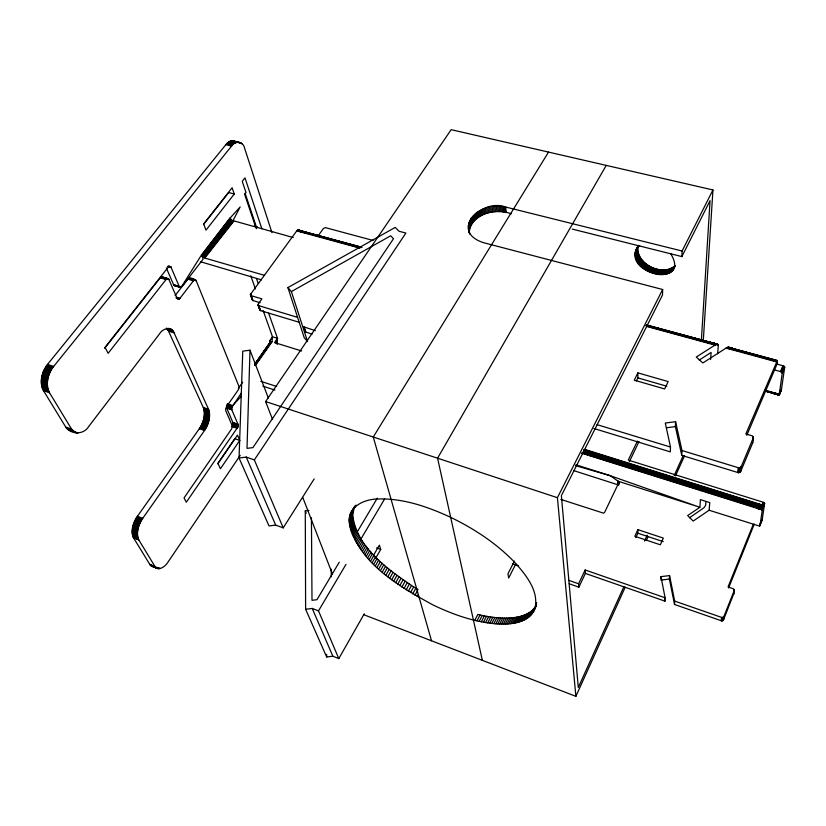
<?xml version="1.0" encoding="UTF-8"?>
<svg xmlns="http://www.w3.org/2000/svg" width="826" height="826" viewBox="0 0 826 826"><rect width="100%" height="100%" fill="white"/><g stroke="black" fill="none" stroke-linecap="round" stroke-linejoin="round"><path stroke-width="1.24" d="M635.834 537.623L637.848 533.204L637.858 529.652L663.319 538.087L660.346 544.799L634.812 536.301L637.858 529.652M636.33 381.003L637.868 377.885L637.868 372.877L668.182 381.571L664.651 388.953L634.254 380.166L637.868 372.877M153.904 566.646L151.767 566.233L150.074 564.829L133.585 537.933C130.209 530.85 133.378 522.424 137.426 516.291L199.334 428.715C203.351 422.644 205.911 414.58 203.289 407.476L168.504 331.071L166.367 328.098M240.232 455.353L168.225 561.752C165.861 565.893 158.819 571.943 154.875 566.357L138.871 539.987C135.536 532.884 138.706 524.469 142.743 518.315L204.528 430.511C208.544 424.419 211.105 416.366 208.513 409.242L174.09 332.837C171.571 325.785 162.423 328.5 159.563 333.818L88.795 426.371C83.994 434.817 71.242 434.951 65.76 427.083L43.458 390.615C38.977 382.19 41.961 371.535 47.547 364.359L225.859 144.664C227.914 141.927 231.827 139.501 235.162 141.483M237.176 428.281L232.147 426.567L233.025 422.798L226.685 408.023L226.623 405.824L231.724 407.538L231.776 409.727L238.053 424.512L237.754 427.187L186.315 502.229L184.053 497.923L231.734 428.735L232.199 425.648L225.787 410.77L225.643 408.984L226.582 406.599L238.497 389.562L239.251 387.136L196.206 280.757C194.554 278.785 189.887 276.71 187.832 279.095L175.091 295.605M272.58 419.525L265.611 401.55L451.161 129.672L712.952 189.959L682.09 251.021L505.646 207.037C482.136 197.941 448.311 231.208 483.53 242.679L662.648 289.503L662.514 294.996L561.381 495.683L578.293 687.469L623.867 586.749M469.168 232.416C471.171 213.542 495.92 207.884 511.253 213.789M660.893 578.943L660.965 576.641L669.566 575.588L674.687 601.101L674.522 604.477L721.614 620.853L723.504 619.892L733.88 593.398M283.225 527.876L275.667 525.099L269.008 525.945L239.055 458.017L242.761 351.153L249.999 350.193L247.015 448.373L252.932 447.609L393.506 238.714L390.657 235.802L291.382 291.588L287.902 287.582L395.22 227.418L399.02 231.249L405.886 233.066L254.346 459.906L283.225 527.876L314.179 478.884M349.15 520.886C348.789 505.574 365.918 498.749 378.907 498.966C403.573 498.388 427.496 506.71 449.633 516.859C474.248 528.64 497.531 543.952 516.229 563.982C526.616 575.959 539.089 591.447 534.907 608.401C529.507 622.99 511.149 624.714 497.779 623.95C475.198 622.432 453.505 614.73 433.206 605.076C399.516 586.512 356.151 562.289 349.15 520.886L352.661 515.063L354.406 506.875L350.854 512.76M665.095 597.766L585.149 569.981L585.376 573.42L664.982 601.152L665.095 597.766L660.965 576.641M752.476 441.363L752.723 442.819L740.633 471.594L738.372 472.689L681.749 455.384L681.987 450.542L675.575 421.704L665.302 423.026L670.485 447.031L670.32 451.884L593.873 428.477M670.609 253.52C692.188 288.718 620.212 274.387 637.786 246.561M75.693 432.638L71.635 429.2L49.519 392.742C45.069 384.286 48.073 373.641 53.638 366.445L231.569 146.099C234.832 140.183 243.68 141.597 244.661 148.37L271.94 232.581M672.684 270.443L675.121 265.611C662.204 277.02 636.196 264.258 637.909 246.943L635.37 251.713M572.284 229.101L681.873 256.597L682.09 251.021M681.749 455.384L675.379 426.619L675.575 421.704M674.522 604.477L669.421 579.036L669.566 575.588M277.185 344.421L277.505 338.33L268.667 313.209M701.367 340.333L710.061 200.656L681.873 256.597M703.308 340.395L712.952 189.959M710.608 359.424L711.114 352.444L699.209 360.053M705.941 501.527L705.611 505.357L703.979 507.732L689.462 517.788M717.649 353.724L718.31 345.423L717.639 344.297L646.521 325.114M709.121 510.241L709.761 502.6L700.417 499.637L699.87 507.288L687.655 515.558L693.169 521.082L709.121 510.241L759.29 526.038L760.013 525.532L762.284 509.983C762.77 507.845 761.52 499.751 764.587 503.654L762.14 520.194L761.087 520.721M255.337 365.598L272.022 341.799L272.497 336.781L263.122 310.473M721.222 620.76L721.604 617.404L674.687 601.101M737.907 472.586L738.444 467.753L681.987 450.542M721.614 620.853L721.604 617.404M738.372 472.689L738.444 467.753M722.017 620.873L722.399 617.518L723.886 616.537L734.324 590.311L733.478 588.814L728.047 586.935L753.281 524.324M738.857 472.699L739.404 467.867L741.19 466.752L753.436 437.532L752.403 435.891L745.868 433.929L777.328 360.57L777.039 364.101L746.787 435.343M722.409 620.811L722.791 617.456M739.332 472.627L739.879 467.795M722.771 620.677L723.153 617.321M739.766 472.462L740.313 467.63M723.08 620.471L723.473 617.115M740.137 472.235L740.695 467.402M723.328 620.202L723.721 616.846M740.437 471.935L740.994 467.103M723.504 619.892L723.886 616.537M740.633 471.594L741.19 466.752M774.571 369.914L780.9 371.69L782.243 373.053L779.186 395.076L765 391.059M733.932 591.922L734.221 589.63M752.847 440.475L753.302 436.789M733.808 594.07L734.314 589.971M752.723 442.819L753.426 437.16M583.424 451.337L758.031 506.111L762.615 507.381L764.308 502.941L762.543 506.927L758.031 506.111L757.566 507.825L762.388 509.405L581.834 452.958M259.808 309.192L260.582 310.638L299.167 322.264M231.724 407.538L241.244 393.166M297.566 317.349L258.497 305.589L258.042 304.278L261.914 298.867L251.207 295.677L250.361 294.552L296.947 230.619L298.63 230.093L360.962 247.077M584.044 449.602L762.088 505.244L763.038 502.177L628.276 460.103L637.414 441.032M583.714 450.438L762.45 506.493L763.761 502.497L762.222 505.646L758.485 504.717L583.868 450.015M765.671 390.977L779.186 395.076L781.427 389.655L784.69 367.219L783.358 365.856L777.039 364.101M584.612 449.354L761.954 504.872L758.65 504.283L758.33 505.171L753.353 504.128M754.314 524.014L728.604 587.998M271.733 338.836L272.497 336.781L277.505 338.33L275.543 342.883M779.331 393.651L781.344 389.913M638.137 246.148L638.436 245.384L635.597 250.928M762.45 506.493L764.06 502.714L762.543 506.927L758.33 505.171L762.346 506.059L763.761 502.497M759.713 524.975L761.417 520.71M759.569 525.976L761.696 520.648M759.786 525.873L762.14 520.194M779.507 393.765L780.9 390.295L779.414 393.63M583.135 452.617L757.659 507.443L762.563 508.682L764.587 503.654L762.635 508.269L757.762 507.019L583.259 452.225M773.766 393.537L779.186 395.076L781.427 389.655L779.186 395.076L764.979 390.966M781.654 372.154L784.111 366.321M781.933 372.443L784.39 366.61M782.139 372.743L784.586 366.909M782.253 373.352L784.69 367.219M780.467 371.535L782.924 365.701M780.9 371.69L783.358 365.856M781.303 371.896L783.76 366.063M779.217 393.486L780.188 390.44M778.773 394.508L773.848 393.496L779.135 395.035L781.159 390.13M762.088 505.244L763.41 502.322L762.222 505.646L758.65 504.283M363.481 614.606L575.887 696.328L625.179 587.245M646.376 540.318L647.966 536.807M675.523 475.807L684.527 455.869M644.538 541.071L647.181 535.217M674.212 475.487L683.226 455.58M569.186 583.765L578.861 587.183L585.376 573.42M578.861 587.183L578.603 583.786L585.149 569.981M629.391 461.682L639.025 441.538M527.979 617.724L530.994 611.581L535.929 606.398M528.95 616.97L531.975 610.817M529.858 616.175L532.884 610.011M535.702 604.859L536.724 602.773M530.715 615.339L533.741 609.165M535.506 606.077L536.528 603.992M531.5 614.461L534.536 608.287M532.233 613.553L536.26 605.169M532.894 612.603L536.425 605.282M533.493 611.601L535.558 607.461M522.259 620.863L525.264 614.771L530.994 611.581M523.519 620.316L526.523 614.214M524.716 619.737L527.721 613.615M525.863 619.108L528.867 612.975M526.947 618.437L529.962 612.303M516.725 622.618L519.73 616.557L525.264 614.771M518.181 622.246L521.185 616.175M519.595 621.823L522.6 615.752M520.958 621.369L523.952 615.277M512.068 623.485L515.063 617.466L519.73 616.557M513.669 623.238L516.663 617.208M515.217 622.949L518.212 616.908M506.999 623.981L510.003 617.982L515.063 617.466M508.733 623.857L511.728 617.848M510.416 623.692L513.411 617.672M503.426 624.095L506.421 618.116L510.003 617.982M505.233 624.053L508.227 618.065M499.699 624.043L502.693 618.075L506.421 618.116M501.578 624.084L504.572 618.116M575.887 696.328L557.426 497.696L662.648 289.503M493.845 623.651L496.839 617.724L502.693 618.075M672.106 271.052L674.543 266.23M673.2 269.792L675.358 265.704M495.827 623.826L498.821 617.879M497.779 623.95L500.773 618.003M666.603 274.098L669.05 269.286M489.787 623.196L492.792 617.28L496.839 617.724M667.532 273.798L669.969 268.987M668.41 273.458L670.846 268.646M491.831 623.444L494.826 617.518M669.246 273.076L671.693 268.254M670.041 272.632L672.478 267.81M670.784 272.146L673.221 267.325M671.466 271.62L673.913 266.798M662.576 274.759L665.013 269.957M485.616 622.577L488.62 616.671L492.792 617.28M515.682 564.199L508.661 577.983L507.969 573.74L514.391 561.143M663.629 274.666L666.066 269.865M664.651 274.531L667.098 269.72M487.712 622.907L490.716 616.991M665.642 274.335L668.089 269.524M481.341 621.792L484.356 615.917L488.62 616.671M659.282 274.707L661.729 269.916M660.397 274.769L662.844 269.978M483.489 622.205L486.504 616.31M661.492 274.79L663.939 269.988M476.984 620.863L479.999 614.998L484.356 615.917M655.865 274.191L658.322 269.41M479.173 621.348L482.188 615.473M657.011 274.418L659.468 269.627M658.146 274.583L660.604 269.792M652.426 273.23L654.894 268.46M474.774 620.336L477.789 614.482L479.999 614.998M653.572 273.602L656.03 268.822M654.719 273.922L657.176 269.142M649.081 271.857L651.549 267.087M650.176 272.363L652.654 267.593M651.301 272.817L653.769 268.047M645.901 270.112L648.379 265.342M646.934 270.732L649.412 265.962M647.997 271.32L650.465 266.55M232.457 221.688L240.159 206.944L230.144 217.981L201.482 254.955L181.224 287.2L180.058 287.345L179.221 286.446L170.91 267.015L169.619 266.313L168.39 266.974L105.005 347.354L108.123 353.301L166.553 278.92L167.781 278.507L168.772 279.188L177.105 298.362L178.22 299.311L179.965 298.289L193.707 280.448L195.401 279.859M643.929 268.76L646.417 263.99M644.899 269.452L647.377 264.681M640.449 265.683L642.938 260.923M641.255 266.499L643.743 261.728M642.101 267.273L644.59 262.513M643 268.027L645.488 263.267M638.322 263.143L640.831 258.383M638.983 264.01L641.482 259.25M639.685 264.857L642.184 260.097M636.278 259.581L638.787 254.821M636.701 260.479L639.21 255.719M637.176 261.377L639.696 256.618M637.724 262.265L640.233 257.505M635.111 255.089L637.641 250.33M635.215 255.977L637.744 251.218M635.38 256.876L637.909 252.106M635.617 257.774L638.137 253.004M635.917 258.672L638.436 253.912M636.257 249.421L638.746 245.508M635.204 252.529L637.734 247.759M635.111 253.365L637.641 248.595M635.07 254.222L637.61 249.452M737.308 350.751L726.457 347.849C730.927 345.609 737.133 351.504 726.457 347.849L702.854 362.955L696.266 357.049L715.006 345.092L717.639 344.297L646.81 325M417.171 596.589L418.214 594.679M774.23 392.918L764.969 390.533M414.931 595.278L417.553 590.518M410.512 592.603L413.661 586.894C388.127 569.486 356.822 548.206 352.661 515.063M412.711 593.946L415.86 588.246L413.661 586.894M408.333 591.23L411.482 585.531M404.028 588.442L407.197 582.743M406.165 589.847L409.335 584.147M401.911 587.018L405.091 581.318M397.75 584.127L400.94 578.437M399.815 585.582L403.005 579.883M646.066 325.857L711.929 343.822L712.673 342.945L717.34 344.256L646.345 325.279M393.703 581.174L396.914 575.485M395.716 582.66L398.917 576.961M391.72 579.676L394.942 573.987M387.859 576.651L391.08 570.962M389.769 578.169L392.99 572.48M384.121 573.574L387.363 567.885M385.969 575.113L389.211 569.424M308.945 510.406L305.279 510.871L305.62 609.258L326.673 656.98L332.868 656.226L338.794 658.611L364.297 613.739M252.395 298.888L252.673 300.468L260.097 302.729M382.304 572.026L385.556 566.337M378.783 568.908L382.056 563.208M380.528 570.467L383.78 564.778M375.427 565.758L378.7 560.059M606.253 165.386L437.574 458.203L482.343 660.335M377.09 567.328L380.363 561.639M372.227 562.589L375.52 556.889M375.603 558.335L380.734 549.435L379.392 545.17L373.569 555.206M373.806 564.179L377.09 558.479M369.201 559.419L372.516 553.719M370.688 561.009L373.992 555.309M366.362 556.239L369.687 550.539M367.756 557.829L371.08 552.129M363.708 553.069L367.054 547.359M365.009 554.659L368.344 548.949M361.251 549.92L364.617 544.2M362.459 551.489L365.804 545.779M359.011 546.781L362.387 541.051M360.105 548.34L363.471 542.62M356.037 542.135L359.434 536.394M356.977 543.673L360.363 537.943M338.794 658.611L318.506 610.879L346.001 564.334M360.404 539.956L384.627 498.945M357.957 545.222L361.344 539.492M339.259 562.176L316.947 599.707L312.001 600.316L311.433 517.83M356.977 532.367L377.317 498.15M354.333 539.089L357.751 533.338M355.159 540.607L358.567 534.866M352.217 534.618L355.655 528.857M352.867 536.095L356.295 530.333M353.569 537.581L356.997 531.83M350.245 528.877L353.704 523.085M350.647 530.282L354.106 524.5M351.112 531.717L354.56 525.935M351.639 533.152L355.077 527.391M349.171 522.156L352.671 516.343M349.264 523.457L352.754 517.644M349.408 524.778L352.898 518.976M349.625 526.121L353.105 520.318M349.904 527.494L353.373 521.691M350.41 513.834L355.077 505.863M354.065 507.928L355.263 505.956M350.038 514.939L353.58 509.064M354.912 507.071L356.109 505.089M349.728 516.064L353.26 510.21M349.491 517.231L353.012 511.377M349.305 518.418L352.826 512.574M349.202 519.637L352.712 513.803M548.526 152.098L373.259 437.016L431.533 640.79M239.757 440.413L220.439 468.745L218.002 463.531L237.465 435.116L239.757 440.413L234.77 438.699L217.558 463.809M277.505 338.33L274.531 342.573L301.645 350.978M270.216 342.955L269.513 341.024L272.497 336.781M255.141 363.585L270.37 341.881L272.022 341.799M254.594 364.503L270.556 341.757M254.821 364.431L270.783 341.685M238.332 388.396L242.679 382.201M255.079 364.411L271.042 341.654M254.656 365.453L271.351 341.654M254.986 365.505L271.671 341.706L269.513 341.024M318.227 235.73L323.462 228.43L325.382 227.625L373.073 240.449M256.236 228.73L257.536 226.995L254.315 226.107M201.482 254.955L203.568 257.351L232.147 220.377L293.271 237.558M203.568 257.351L232.55 220.635M182.081 286.415L203.134 259.147L201.647 255.306L230.144 217.981M203.991 257.619L232.963 220.862M204.414 257.846L233.376 221.038M204.827 258.032L233.789 221.172M201.864 255.668L230.289 218.332L231.084 220.583M202.133 256.029L230.495 218.694M202.442 256.39L230.753 219.055M202.793 256.731L231.053 219.417M203.165 257.051L231.383 219.757M234.285 194.027L205.994 230.134L203.63 223.929L232.116 187.75L234.285 194.027L228.699 192.53L203.495 224.548M104.634 348.335L160.234 277.784L161.431 276.855L162.836 277.206M270.37 341.881L270.143 342.687M241.233 396.387L232.571 405.597L227.47 403.893M637.724 247.418L639.716 245.766M302.791 231.249L297.195 230.382L360.219 247.852M166.294 267.882L173.728 285.053L174.689 285.713L175.876 285.3M239.055 458.017L246.241 457.077L254.346 459.906M666.437 427.765L675.379 426.619M305.62 609.258L312.228 608.442L318.506 610.879M660.862 580.089L669.421 579.036M69.157 430.243L72.843 430.893M300.685 231.476L302.461 231.755M305.537 232.932L296.947 230.619L301.253 231.765M646.624 326.425L715.006 345.092L711.929 343.822L715.853 344.628L646.159 325.527M712.879 343.606L718.228 344.803L647.068 325.392M712.105 343.513L716.256 344.463L712.27 343.255M768.149 391.679L779.166 394.508L773.704 392.67M301.087 231.125C307.344 232.901 296.42 228.874 300.045 230.877M732.61 348.52L728.656 347.302L777.328 360.57L727.675 347.343L776.998 360.91M732.094 348.665L727.283 347.467L776.853 361.168M232.798 140.761L240.273 142.609M232.168 140.761L240.831 142.898M231.538 140.833L241.378 143.259M230.888 140.978L236.577 142.402M239.623 143.115L241.884 143.683M230.248 141.194L235.937 142.619M229.597 141.483L235.296 142.908M228.957 141.845L234.656 143.28M228.317 142.279L234.016 143.703M227.687 142.774L233.386 144.209M227.057 143.342L232.767 144.777M226.458 143.972L232.158 145.407M225.859 144.664L231.569 146.099M717.887 344.401L707.335 341.52M731.929 348.913L726.88 347.632L776.688 361.499M189.546 278.125L190.465 278.785M757.473 508.475L762.326 509.714L757.504 508.176M361.984 247.408L297.68 230.062L360.25 247.263M301.779 231.321L297.432 230.196L359.991 247.459M732.466 348.345L728.036 347.281L732.239 348.479M757.886 506.575L762.646 507.835L764.577 503.426L762.635 508.269L583.311 451.781M302.553 231.156L297.959 230L302.048 231.197M732.641 348.717L729.1 347.57L776.203 360.601M304.422 231.961L361.53 247.532M296.72 230.908L359.413 248.017M726.033 348.107L776.523 361.891M712.766 342.996L718.083 344.576L707.397 341.644M299.342 230.402L303.183 231.621M765.021 390.223L779.197 394.209M777.607 394.178L775.263 393.506L778.918 394.735M637.868 377.885L666.819 386.227M711.929 343.822L715.43 344.845M205.24 258.177L264.392 275.316M575.608 465.668L610.207 475.683L699.87 507.288L618.147 481.238L610.207 475.683L575.939 464.78M261.408 279.818L200.326 261.687M779.186 395.035L773.652 392.98M168.401 266.065L170.703 266.736M168.607 266.333L170.91 267.015M167.626 266.313L171.075 267.335M189.268 278.125L195.648 279.993M188.968 278.197L195.865 280.19M188.679 278.331L196.051 280.448M191.735 279.425L196.206 280.757M188.39 278.527L193.986 280.2M188.101 278.785L193.707 280.448M187.832 279.095L193.439 280.768M161.741 276.793L168.328 278.713M161.431 276.855L168.566 278.92M163.042 277.464L168.772 279.188M161.122 276.999L166.862 278.723M165.499 278.476L168.938 279.508M160.812 277.195L166.553 278.92M160.512 277.464L166.253 279.188M160.234 277.784L165.974 279.508M173.563 284.743L179.221 286.446M175.577 285.497L180.099 286.859M173.728 285.053L180.925 287.334M173.925 285.311L180.626 287.407M174.152 285.507L180.336 287.417M312.042 334.117L305.279 331.897L303.503 326.745L315.367 330.689M774.974 393.682L779.042 394.921M597.074 424.657L670.485 447.031M176.588 297.267L179.965 298.289M176.32 297.577L179.696 298.609M176.031 297.845L179.407 298.878M176.857 298.392L179.108 299.084M583.61 450.903L762.615 507.381L764.484 503.189L762.646 507.835L758.031 506.111M583.084 452.999L762.47 509.064L757.659 507.443M581.834 453.257L762.284 509.983M168.649 328.407L170.889 329.12M168.081 328.397L171.447 329.46M167.492 328.449L171.963 329.873M166.873 328.572L172.458 330.348M167.337 329.109L172.923 330.885M167.761 329.708L173.346 331.474M168.153 330.359L173.739 332.135M168.504 331.071L174.09 332.837M574.008 470.706L618.23 484.893L618.147 481.238L618.746 482.849L604.632 512.347L603.558 513.173L560.854 499.42M260.83 381.344L276.741 386.496M262.802 386.124L274.955 390.079M265.611 401.55L557.426 497.696M637.848 533.204L663.216 541.629M227.253 404.234L232.354 405.938M227.057 404.606L232.158 406.309M231.982 406.702L226.737 405.411L231.838 407.115M226.541 406.247L231.641 407.951M226.5 406.65L231.6 408.364M226.489 407.042L231.59 408.756M226.52 407.404L231.621 409.118M226.582 407.734L231.683 409.438M226.685 408.023L231.776 409.727M203.289 407.476L208.513 409.242M203.557 408.137L208.782 409.902M203.785 408.829L209.009 410.605M203.981 409.572L209.195 411.348M204.136 410.357L209.35 412.122M204.249 411.183L209.463 412.948M204.321 412.029L209.536 413.805M232.932 422.52L237.96 424.223M204.352 412.917L209.567 414.683M233.025 422.798L238.053 424.512M233.087 423.118L238.115 424.832M233.108 423.47L238.136 425.183M204.352 413.826L209.556 415.602M233.097 423.852L238.125 425.566M233.056 424.254L238.084 425.958M204.311 414.755L209.505 416.531M232.984 424.657L238.002 426.371M232.87 425.07L237.888 426.784M204.218 415.715L209.422 417.481M232.726 425.473L237.754 427.187M232.56 425.865L237.578 427.579M204.094 416.676L209.298 418.452M232.364 426.237L237.392 427.94M47.547 364.359L53.638 366.445M203.929 417.657L209.133 419.422M203.733 418.637L208.926 420.413M46.814 365.309L52.905 367.394M203.495 419.618L208.689 421.394M46.111 366.3L52.214 368.386M203.217 420.599L208.41 422.375M45.461 367.343L51.553 369.428M202.907 421.58L208.1 423.356M44.831 368.427L50.933 370.513M202.566 422.54L207.76 424.327M202.184 423.501L207.378 425.276M44.263 369.542L50.355 371.638M201.781 424.43L206.975 426.216M43.726 370.688L49.828 372.784M201.338 425.349L206.531 427.135M43.241 371.865L49.343 373.961M200.873 426.237L206.066 428.023M200.388 427.094L205.581 428.89M42.807 373.063L48.91 375.159M199.871 427.92L205.065 429.716M757.762 507.019L762.563 508.682M42.425 374.271L48.527 376.377M199.334 428.715L204.528 430.511M42.095 375.489L48.197 377.596M41.827 376.708L47.918 378.824M41.61 377.936L47.702 380.043M41.445 379.144L47.536 381.261M758.485 504.717L762.346 506.059M41.341 380.352L47.433 382.469M41.3 381.54L47.392 383.656M41.31 382.706L47.402 384.823M41.383 383.842L47.464 385.959M732.652 348.995L729.306 348.087M41.517 384.947L47.598 387.064M41.703 386.01L47.784 388.127M41.95 387.033L48.022 389.16M42.25 388.014L48.311 390.13M42.601 388.932L48.662 391.059M43.004 389.81L49.064 391.927M43.458 390.615L49.519 392.742M568.887 580.368L578.603 583.786M512.357 563.704L518.398 565.841M65.76 427.083L71.635 429.2M66.225 427.775L72.099 429.892M66.741 428.405L72.605 430.522M67.288 428.973L73.153 431.079M72.058 430.914L77.902 433.02M67.877 429.468L73.741 431.575M68.506 429.892L77.138 432.969M376.542 547.917L380.734 549.435M137.426 516.291L142.743 518.315M136.837 517.148L142.165 519.182M136.28 518.047L141.607 520.081M135.743 518.976L141.07 521.01M135.237 519.926L140.565 521.96M134.772 520.907L140.1 522.941M134.328 521.898L139.656 523.942M133.936 522.91L139.253 524.954M133.564 523.921L138.892 525.966M133.244 524.954L138.572 526.998M132.955 525.976L138.283 528.02M132.718 526.988L138.035 529.043M132.511 528L137.839 530.055M132.356 529.001L137.684 531.056M132.253 529.982L137.57 532.037M132.181 530.942L137.498 532.997M132.16 531.872L137.477 533.926M132.181 532.77L137.498 534.835M132.253 533.637L137.57 535.702M132.366 534.474L137.674 536.528M132.521 535.258L137.828 537.313M132.728 536.002L138.035 538.056M132.976 536.704L138.272 538.758M133.254 537.344L138.551 539.399M133.585 537.933L138.871 539.987M149.723 564.323L154.875 566.357M158.169 567.689L160.213 568.495M150.074 564.829L155.216 566.863M155.515 566.997L159.614 568.618M150.446 565.273L159.026 568.67M150.859 565.655L158.468 568.67M151.292 565.975L157.921 568.598M151.767 566.233L157.405 568.464M415.86 588.246L418.07 589.568M312.228 608.442L332.868 656.226M246.241 457.077L275.667 525.099M305.279 510.871L306.209 513.256M302.76 497.428L332.475 574.132M249.999 350.193L268.316 397.977M250.608 293.963L252.993 300.602M250.443 294.252L252.673 300.468M250.361 294.552L252.426 300.282M258.559 304.97L260.582 310.638M258.393 305.259L260.262 310.504M258.249 305.403L260.004 310.308M257.97 304.887L259.829 310.07M250.763 275.781L255.451 288.935M256.463 278.517L258.146 283.297M245.115 193.356L256.494 227.233M255.833 227.542L244.641 194.296L246.003 192.551L242.245 181.348L244.981 177.858L261.852 228.709M287.902 287.582L304.205 337.648L307.571 341.613L291.382 291.588M303.958 327.199L305.548 332.104M303.689 326.993L305.279 331.897M304.288 327.333L305.868 332.238M664.496 598.674L664.982 601.152M468.9 222.968L469.705 228.43M468.652 223.96L469.457 229.421M468.476 224.961L469.282 230.423M469.333 231.817L469.664 233.995M468.373 225.963L469.313 233.046M468.394 227.955L469.054 232.312M470.593 219.066L471.398 224.538M470.066 220.026L470.872 225.488M469.602 220.996L470.407 226.458M469.209 221.977L470.025 227.439M471.852 217.207L472.648 222.679M471.192 218.126L471.987 223.598M473.37 215.441L474.155 220.914M472.586 216.309L473.37 221.781M475.126 213.779L475.9 219.251M474.217 214.595L475.002 220.067M477.087 212.241L477.851 217.713M476.075 212.994L476.85 218.467M478.151 211.518L478.904 217.001M480.402 210.196L481.145 215.679M479.256 210.836L480.009 216.319M482.807 209.04L483.54 214.533M481.579 209.597L482.322 215.08M484.057 208.534L484.79 214.017M485.347 208.059L486.07 213.552M487.99 207.264L488.703 212.757M486.659 207.636L487.371 213.129M489.343 206.944L490.045 212.437M492.079 206.438L492.771 211.941M490.706 206.665L491.408 212.158M493.473 206.273L494.154 211.766M494.857 206.149L495.538 211.642M497.634 206.056L498.295 211.559M496.24 206.077L496.922 211.58M499.007 206.097L499.668 211.59M501.723 206.314L502.373 211.817M500.37 206.18L501.031 211.683M503.055 206.51L503.695 212.014M505.646 207.037L506.276 212.54M504.366 206.748L504.996 212.251M618.426 481.434L618.478 483.871M617.817 481.104L617.9 484.759M618.788 481.961L618.891 484.986M618.643 481.682L618.695 484.119M331.195 569.135L331.329 576.816M326.642 654.419L326.673 656.98"/></g></svg>
